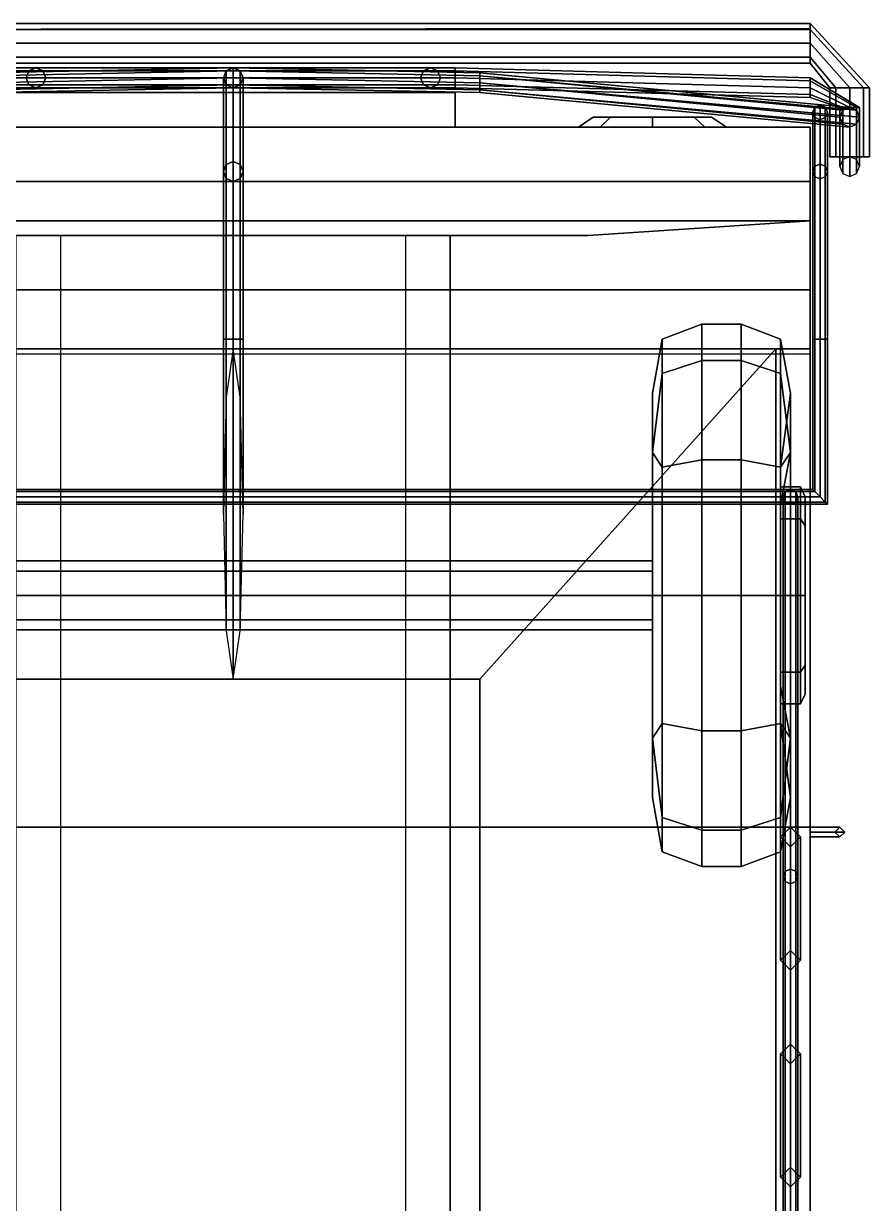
# Model space of a CAD drawing. Header units: millimetres. Extents: x -1.5 to 1.5, y -3.7 to 13.4.
# Drawn here: x -0.425 to 1.29, y 1.057 to 3.45 of the extents above; entities that cross this region are included whole.
import ezdxf

# ---------------------------------------------------------------- set-up
doc = ezdxf.new("R2010")
doc.units = ezdxf.units.MM
for name, color, linetype in [('cab', 4, 'Continuous'), ('drawing', 9, 'Continuous'), ('frame', 5, 'Continuous'), ('wheels', 2, 'Continuous')]:
    doc.layers.add(name, color=color, linetype=linetype)

msp = doc.modelspace()

# ---------------------------------------------------------------- linework, layer by layer
at = {"layer": 'cab'}
for points in [[(0.45, 3.31, 1.88), (0.45, 3.31, 0.98), (-0.45, 3.31, 0.98), (-0.45, 3.31, 1.88)], [(-0.45, 3.31, 1.88), (-0.45, 3.24, 1.88), (0.45, 3.24, 1.88), (0.45, 3.31, 1.88)], [(0.45, 3.24, 1.88), (0.45, 3.24, 0.98), (0.45, 3.31, 0.98), (0.45, 3.31, 1.88)], [(0.7439, 3.24, 1.0539), (0.7, 3.24, 1.16), (0.73, 3.26, 1.16), (0.7651, 3.26, 1.0751)], [(0.7, 3.24, 1.16), (0.7439, 3.24, 1.2661), (0.7651, 3.26, 1.2449), (0.73, 3.26, 1.16)], [(0.73, 3.26, 1.16), (0.9349, 3.26, 1.2449), (0.97, 3.26, 1.16), (0.7651, 3.26, 1.0751)], [(0.7651, 3.26, 1.2449), (0.85, 3.26, 1.28), (0.9349, 3.26, 1.2449), (0.73, 3.26, 1.16)], [(0.85, 3.24, 1.01), (0.7439, 3.24, 1.0539), (0.7651, 3.26, 1.0751), (0.85, 3.26, 1.04)], [(0.7439, 3.24, 1.2661), (0.85, 3.24, 1.31), (0.85, 3.26, 1.28), (0.7651, 3.26, 1.2449)], [(0.7651, 3.26, 1.0751), (0.97, 3.26, 1.16), (0.9349, 3.26, 1.0751), (0.85, 3.26, 1.04)], [(0.9561, 3.24, 1.0539), (0.85, 3.24, 1.01), (0.85, 3.26, 1.04), (0.9349, 3.26, 1.0751)], [(0.85, 3.24, 1.31), (0.9561, 3.24, 1.2661), (0.9349, 3.26, 1.2449), (0.85, 3.26, 1.28)], [(1, 3.24, 1.16), (0.9561, 3.24, 1.0539), (0.9349, 3.26, 1.0751), (0.97, 3.26, 1.16)], [(0.9561, 3.24, 1.2661), (1, 3.24, 1.16), (0.97, 3.26, 1.16), (0.9349, 3.26, 1.2449)], [(-1.17, 3.24, 1.88), (-1.17, 2.91, 2.05), (1.17, 2.91, 2.05), (1.17, 3.24, 1.88)], [(-1.17, 3.24, 1.88), (-1.17, 3.24, 1.88), (1.17, 3.24, 1.88)], [(1.17, 3.24, 1.88), (1.17, 3.24, 0.98), (0.45, 3.24, 0.98), (0.45, 3.24, 1.88)], [(1.17, 2.91, 2.05), (1.17, 2.91, 1.13), (1.17, 3.02, 0.98), (1.17, 3.24, 1.88)], [(1.17, 3.24, 1.88), (1.17, 3.02, 0.98), (1.17, 3.24, 0.98), (1.17, 3.24, 1.88)], [(-1.17, 2.91, 2.05), (-1.17, 2.78, 2.5), (1.17, 2.78, 2.5), (1.17, 2.91, 2.05)], [(1.17, 2.78, 2.5), (1.17, 2.78, 1.23), (1.17, 2.91, 1.13), (1.17, 2.91, 2.05)], [(1.1, 2.79, 2.55), (1.17, 2.79, 2.5), (-1.17, 2.79, 2.5), (-1.1, 2.79, 2.55)], [(-1.1, 2.79, 2.55), (-0.5, 2.12, 2.59), (0.5, 2.12, 2.59), (1.1, 2.79, 2.55)], [(0.5, 2.12, 2.59), (0.5, 0.93, 2.59), (1.1, 0.23, 2.55), (1.1, 2.79, 2.55)], [(1.1, 0.23, 2.55), (1.17, 0.23, 2.5), (1.17, 2.79, 2.5), (1.1, 2.79, 2.55)], [(1.17, 0.23, 2.5), (1.17, 1.82, 1.12), (1.17, 2.02, 1.26), (1.17, 2.78, 2.5)], [(1.17, 2.78, 2.5), (1.17, 2.02, 1.26), (1.17, 2.22, 1.33), (1.17, 2.78, 2.5)], [(1.17, 2.78, 2.5), (1.17, 2.22, 1.33), (1.17, 2.5, 1.33), (1.17, 2.78, 2.5)], [(1.17, 2.78, 2.5), (1.17, 2.5, 1.33), (1.17, 2.78, 1.23), (1.17, 2.78, 2.5)], [(-0.5, 2.12, 2.59), (-0.5, 0.93, 2.59), (0.5, 0.93, 2.59), (0.5, 2.12, 2.59)], [(1.17, 1.82, 0.92), (-1.17, 1.82, 0.92), (-1.17, 1.82, 1.12), (1.17, 1.82, 1.12)], [(1.13, 1.82, 0.76), (1.11, 1.8, 0.78), (1.11, 1.8, 0.92), (1.13, 1.82, 0.92)], [(1.13, 1.53, 0.76), (1.11, 1.55, 0.78), (1.11, 1.8, 0.78), (1.13, 1.82, 0.76)], [(1.15, 1.8, 0.78), (1.13, 1.82, 0.76), (1.13, 1.82, 0.92), (1.15, 1.8, 0.92)], [(1.15, 1.55, 0.78), (1.13, 1.53, 0.76), (1.13, 1.82, 0.76), (1.15, 1.8, 0.78)], [(1.17, 0.23, 2.5), (1.17, 0.23, 1.02), (1.17, 1.09, 1.02), (1.17, 1.82, 1.12)], [(1.17, 1.81, 2.15), (1.17, 1.82, 2.16), (1.23, 1.82, 2.16), (1.22, 1.81, 2.15)], [(1.17, 1.82, 2.16), (1.17, 1.81, 2.17), (1.24, 1.81, 2.17), (1.23, 1.82, 2.16)], [(1.17, 1.81, 1.84), (1.17, 1.82, 1.85), (1.23, 1.82, 1.85), (1.24, 1.81, 1.84)], [(1.17, 1.82, 1.85), (1.17, 1.81, 1.86), (1.22, 1.81, 1.86), (1.23, 1.82, 1.85)], [(1.17, 1.09, 1.02), (1.17, 1.09, 0.92), (1.17, 1.82, 0.92), (1.17, 1.82, 1.12)], [(1.23, 1.82, 1.85), (1.22, 1.81, 1.86), (1.22, 1.81, 2.15), (1.23, 1.82, 2.16)], [(1.24, 1.81, 1.84), (1.23, 1.82, 1.85), (1.23, 1.82, 2.16), (1.24, 1.81, 2.17)], [(1.11, 1.8, 0.78), (1.13, 1.78, 0.8), (1.13, 1.78, 0.92), (1.11, 1.8, 0.92)], [(1.11, 1.55, 0.78), (1.13, 1.57, 0.8), (1.13, 1.78, 0.8), (1.11, 1.8, 0.78)], [(1.13, 1.78, 0.8), (1.15, 1.8, 0.78), (1.15, 1.8, 0.92), (1.13, 1.78, 0.92)], [(1.13, 1.57, 0.8), (1.15, 1.55, 0.78), (1.15, 1.8, 0.78), (1.13, 1.78, 0.8)], [(1.17, 1.81, 2.17), (1.17, 1.8, 2.16), (1.23, 1.8, 2.16), (1.24, 1.81, 2.17)], [(1.17, 1.8, 2.16), (1.17, 1.81, 2.15), (1.22, 1.81, 2.15), (1.23, 1.8, 2.16)], [(1.17, 1.81, 1.86), (1.17, 1.8, 1.85), (1.23, 1.8, 1.85), (1.22, 1.81, 1.86)], [(1.17, 1.8, 1.85), (1.17, 1.81, 1.84), (1.24, 1.81, 1.84), (1.23, 1.8, 1.85)], [(1.22, 1.81, 1.86), (1.23, 1.8, 1.85), (1.23, 1.8, 2.16), (1.22, 1.81, 2.15)], [(1.23, 1.8, 1.85), (1.24, 1.81, 1.84), (1.24, 1.81, 2.17), (1.23, 1.8, 2.16)], [(1.13, 1.57, 0.8), (1.11, 1.55, 0.78), (1.11, 1.55, 0.92), (1.13, 1.57, 0.92)], [(1.15, 1.55, 0.78), (1.13, 1.57, 0.8), (1.13, 1.57, 0.92), (1.15, 1.55, 0.92)], [(1.11, 1.55, 0.78), (1.13, 1.53, 0.76), (1.13, 1.53, 0.92), (1.11, 1.55, 0.92)], [(1.13, 1.53, 0.76), (1.15, 1.55, 0.78), (1.15, 1.55, 0.92), (1.13, 1.53, 0.92)], [(1.13, 1.09, 0.76), (1.11, 1.11, 0.78), (1.11, 1.36, 0.78), (1.13, 1.38, 0.76)], [(1.13, 1.38, 0.76), (1.11, 1.36, 0.78), (1.11, 1.36, 0.92), (1.13, 1.38, 0.92)], [(1.15, 1.11, 0.78), (1.13, 1.09, 0.76), (1.13, 1.38, 0.76), (1.15, 1.36, 0.78)], [(1.15, 1.36, 0.78), (1.13, 1.38, 0.76), (1.13, 1.38, 0.92), (1.15, 1.36, 0.92)], [(1.11, 1.11, 0.78), (1.13, 1.13, 0.8), (1.13, 1.34, 0.8), (1.11, 1.36, 0.78)], [(1.11, 1.36, 0.78), (1.13, 1.34, 0.8), (1.13, 1.34, 0.92), (1.11, 1.36, 0.92)], [(1.13, 1.13, 0.8), (1.15, 1.11, 0.78), (1.15, 1.36, 0.78), (1.13, 1.34, 0.8)], [(1.13, 1.34, 0.8), (1.15, 1.36, 0.78), (1.15, 1.36, 0.92), (1.13, 1.34, 0.92)], [(1.13, 1.13, 0.8), (1.11, 1.11, 0.78), (1.11, 1.11, 0.92), (1.13, 1.13, 0.92)], [(1.15, 1.11, 0.78), (1.13, 1.13, 0.8), (1.13, 1.13, 0.92), (1.15, 1.11, 0.92)], [(1.11, 1.11, 0.78), (1.13, 1.09, 0.76), (1.13, 1.09, 0.92), (1.11, 1.11, 0.92)], [(1.13, 1.09, 0.76), (1.15, 1.11, 0.78), (1.15, 1.11, 0.92), (1.13, 1.09, 0.92)]]:
    msp.add_3dface(points, dxfattribs=at)
at = {"layer": 'drawing', "extrusion": (-1, 0, 0)}
for p, q in [((0, 3.22, 4.6), (0, 3.22, 5.77)), ((0, 3.22, 3.43), (0, 3.22, 4.6))]:
    msp.add_line(p, q, dxfattribs=at)
at = {"layer": 'frame'}
for points in [[(1.17, 3.4383, 0.9083), (1.17, 3.45, 0.88), (-1.17, 3.45, 0.88), (-1.17, 3.4383, 0.9083)], [(1.17, 3.45, 0.88), (1.17, 3.44, 0.8517), (-1.17, 3.4383, 0.8517), (-1.17, 3.45, 0.88)], [(1.17, 3.45, 0.88), (1.17, 3.4383, 0.9083), (1.2783, 3.32, 0.9083), (1.29, 3.32, 0.88)], [(1.17, 3.4383, 0.8517), (1.17, 3.45, 0.88), (1.29, 3.32, 0.88), (1.2783, 3.32, 0.8517)], [(1.17, 3.44, 0.8517), (1.17, 3.41, 0.84), (-1.17, 3.41, 0.84), (-1.17, 3.4383, 0.8517)], [(1.17, 3.41, 0.92), (1.17, 3.4383, 0.9083), (-1.17, 3.4383, 0.9083), (-1.17, 3.41, 0.92)], [(1.17, 3.4383, 0.9083), (1.17, 3.41, 0.92), (1.25, 3.32, 0.92), (1.2783, 3.32, 0.9083)], [(1.17, 3.41, 0.84), (1.17, 3.4383, 0.8517), (1.2783, 3.32, 0.8517), (1.25, 3.32, 0.84)], [(1.17, 3.3817, 0.9083), (1.17, 3.41, 0.92), (-1.17, 3.41, 0.92), (-1.17, 3.3817, 0.9083)], [(1.17, 3.41, 0.84), (1.17, 3.3817, 0.8517), (-1.17, 3.3817, 0.8517), (-1.17, 3.41, 0.84)], [(1.17, 3.41, 0.92), (1.17, 3.3817, 0.9083), (1.2217, 3.32, 0.9083), (1.25, 3.32, 0.92)], [(1.17, 3.3817, 0.8517), (1.17, 3.41, 0.84), (1.25, 3.32, 0.84), (1.2217, 3.32, 0.8517)], [(1.17, 3.37, 0.88), (1.17, 3.3817, 0.9083), (-1.17, 3.3817, 0.9083), (-1.17, 3.37, 0.88)], [(1.17, 3.3817, 0.8517), (1.17, 3.37, 0.88), (-1.17, 3.37, 0.88), (-1.17, 3.3817, 0.8517)], [(1.17, 3.3817, 0.9083), (1.17, 3.37, 0.88), (1.21, 3.32, 0.88), (1.2217, 3.32, 0.9083)], [(1.17, 3.37, 0.88), (1.17, 3.3817, 0.8517), (1.2217, 3.32, 0.8517), (1.21, 3.32, 0.88)], [(0, 3.3541, 1.7341), (0, 3.36, 1.72), (-0.5, 3.35, 1.72), (-0.5, 3.3441, 1.7341)], [(0, 3.36, 1.72), (0, 3.3541, 1.7059), (-0.5, 3.3441, 1.7059), (-0.5, 3.35, 1.72)], [(0, 3.34, 1.74), (0, 3.3541, 1.7341), (-0.5, 3.3441, 1.7341), (-0.5, 3.33, 1.74)], [(0, 3.3541, 1.7059), (0, 3.34, 1.7), (-0.5, 3.33, 1.7), (-0.5, 3.3441, 1.7059)], [(0.45, 3.3541, 1.3741), (0.45, 3.36, 1.36), (-0.45, 3.36, 1.36), (-0.45, 3.3541, 1.3741)], [(0.45, 3.36, 1.36), (0.45, 3.3541, 1.3459), (-0.45, 3.3541, 1.3459), (-0.45, 3.36, 1.36)], [(0.45, 3.34, 1.38), (0.45, 3.3541, 1.3741), (-0.45, 3.3541, 1.3741), (-0.45, 3.34, 1.38)], [(0.45, 3.3541, 1.3459), (0.45, 3.34, 1.34), (-0.45, 3.34, 1.34), (-0.45, 3.3541, 1.3459)], [(0.4141, 3.3541, 0.9859), (0.42, 3.34, 0.98), (-0.42, 3.34, 0.98), (-0.4141, 3.3541, 0.9859)], [(-0.4141, 3.3541, 0.9859), (-0.42, 3.34, 0.98), (-0.42, 3.34, 1.34), (-0.4141, 3.3541, 1.3459)], [(0.4, 3.36, 1), (0.4141, 3.3541, 0.9859), (-0.4141, 3.3541, 0.9859), (-0.4, 3.36, 1)], [(-0.4, 3.36, 1), (-0.4141, 3.3541, 0.9859), (-0.4141, 3.3541, 1.3459), (-0.4, 3.36, 1.36)], [(0.3859, 3.3541, 1.0141), (0.4, 3.36, 1), (-0.4, 3.36, 1), (-0.3859, 3.3541, 1.0141)], [(-0.3859, 3.3541, 1.0141), (-0.4, 3.36, 1), (-0.4, 3.36, 1.36), (-0.3859, 3.3541, 1.3459)], [(0.38, 3.34, 1.02), (0.3859, 3.3541, 1.0141), (-0.3859, 3.3541, 1.0141), (-0.38, 3.34, 1.02)], [(-0.38, 3.34, 1.02), (-0.3859, 3.3541, 1.0141), (-0.3859, 3.3541, 1.3459), (-0.38, 3.34, 1.34)], [(-0.02, 3.34, 1.89), (-0.0141, 3.3541, 1.89), (-0.0141, 3.3541, 1.3741), (-0.02, 3.34, 1.38)], [(-0.02, 3.15, 2.23), (-0.0141, 3.1641, 2.23), (-0.0141, 3.3541, 1.89), (-0.02, 3.34, 1.89)], [(-0.0141, 3.3541, 1.89), (0, 3.36, 1.89), (0, 3.36, 1.36), (-0.0141, 3.3541, 1.3741)], [(-0.0141, 3.1641, 2.23), (0, 3.17, 2.23), (0, 3.36, 1.89), (-0.0141, 3.3541, 1.89)], [(0, 3.36, 1.89), (0.0141, 3.3541, 1.89), (0.0141, 3.3541, 1.3741), (0, 3.36, 1.36)], [(0, 3.3541, 1.7059), (0, 3.36, 1.72), (0.5, 3.35, 1.72), (0.5, 3.3441, 1.7059)], [(0, 3.36, 1.72), (0, 3.3541, 1.7341), (0.5, 3.3441, 1.7341), (0.5, 3.35, 1.72)], [(0, 3.17, 2.23), (0.0141, 3.1641, 2.23), (0.0141, 3.3541, 1.89), (0, 3.36, 1.89)], [(0, 3.34, 1.7), (0, 3.3541, 1.7059), (0.5, 3.3441, 1.7059), (0.5, 3.33, 1.7)], [(0, 3.3541, 1.7341), (0, 3.34, 1.74), (0.5, 3.33, 1.74), (0.5, 3.3441, 1.7341)], [(0.0141, 3.3541, 1.89), (0.02, 3.34, 1.89), (0.02, 3.34, 1.38), (0.0141, 3.3541, 1.3741)], [(0.0141, 3.1641, 2.23), (0.02, 3.15, 2.23), (0.02, 3.34, 1.89), (0.0141, 3.3541, 1.89)], [(0.3859, 3.3541, 1.0141), (0.38, 3.34, 1.02), (0.38, 3.34, 1.34), (0.3859, 3.3541, 1.3459)], [(0.4, 3.36, 1), (0.3859, 3.3541, 1.0141), (0.3859, 3.3541, 1.3459), (0.4, 3.36, 1.36)], [(0.4141, 3.3541, 0.9859), (0.4, 3.36, 1), (0.4, 3.36, 1.36), (0.4141, 3.3541, 1.3459)], [(0.42, 3.34, 0.98), (0.4141, 3.3541, 0.9859), (0.4141, 3.3541, 1.3459), (0.42, 3.34, 1.34)], [(0.45, 3.3541, 1.3459), (0.45, 3.36, 1.36), (1.17, 3.34, 1.36), (1.17, 3.3341, 1.3459)], [(0.45, 3.36, 1.36), (0.45, 3.3541, 1.3741), (1.17, 3.3341, 1.3741), (1.17, 3.34, 1.36)], [(0.45, 3.34, 1.34), (0.45, 3.3541, 1.3459), (1.17, 3.3341, 1.3459), (1.17, 3.32, 1.34)], [(0.45, 3.3541, 1.3741), (0.45, 3.34, 1.38), (1.17, 3.32, 1.38), (1.17, 3.3341, 1.3741)], [(0, 3.3259, 1.7341), (0, 3.34, 1.74), (-0.5, 3.33, 1.74), (-0.5, 3.3159, 1.7341)], [(0, 3.34, 1.7), (0, 3.3259, 1.7059), (-0.5, 3.3159, 1.7059), (-0.5, 3.33, 1.7)], [(0.45, 3.3259, 1.3741), (0.45, 3.34, 1.38), (-0.45, 3.34, 1.38), (-0.45, 3.3259, 1.3741)], [(0.45, 3.34, 1.34), (0.45, 3.3259, 1.3459), (-0.45, 3.3259, 1.3459), (-0.45, 3.34, 1.34)], [(0.42, 3.34, 0.98), (0.4141, 3.3259, 0.9859), (-0.4141, 3.3259, 0.9859), (-0.42, 3.34, 0.98)], [(-0.42, 3.34, 0.98), (-0.4141, 3.3259, 0.9859), (-0.4141, 3.3259, 1.3459), (-0.42, 3.34, 1.34)], [(0.3859, 3.3259, 1.0141), (0.38, 3.34, 1.02), (-0.38, 3.34, 1.02), (-0.3859, 3.3259, 1.0141)], [(-0.3859, 3.3259, 1.0141), (-0.38, 3.34, 1.02), (-0.38, 3.34, 1.34), (-0.3859, 3.3259, 1.3459)], [(-0.0141, 3.3259, 1.89), (-0.02, 3.34, 1.89), (-0.02, 3.34, 1.38), (-0.0141, 3.3259, 1.3741)], [(-0.0141, 3.1359, 2.23), (-0.02, 3.15, 2.23), (-0.02, 3.34, 1.89), (-0.0141, 3.3259, 1.89)], [(0, 3.3259, 1.7059), (0, 3.34, 1.7), (0.5, 3.33, 1.7), (0.5, 3.3159, 1.7059)], [(0, 3.34, 1.74), (0, 3.3259, 1.7341), (0.5, 3.3159, 1.7341), (0.5, 3.33, 1.74)], [(0.02, 3.34, 1.89), (0.0141, 3.3259, 1.89), (0.0141, 3.3259, 1.3741), (0.02, 3.34, 1.38)], [(0.02, 3.15, 2.23), (0.0141, 3.1359, 2.23), (0.0141, 3.3259, 1.89), (0.02, 3.34, 1.89)], [(0.38, 3.34, 1.02), (0.3859, 3.3259, 1.0141), (0.3859, 3.3259, 1.3459), (0.38, 3.34, 1.34)], [(0.4141, 3.3259, 0.9859), (0.42, 3.34, 0.98), (0.42, 3.34, 1.34), (0.4141, 3.3259, 1.3459)], [(0.45, 3.3259, 1.3459), (0.45, 3.34, 1.34), (1.17, 3.32, 1.34), (1.17, 3.3059, 1.3459)], [(0.45, 3.34, 1.38), (0.45, 3.3259, 1.3741), (1.17, 3.3059, 1.3741), (1.17, 3.32, 1.38)], [(0.5, 3.3441, 1.7059), (0.5, 3.35, 1.72), (1.25, 3.28, 1.38), (1.2359, 3.2741, 1.38)], [(0.5, 3.35, 1.72), (0.5, 3.3441, 1.7341), (1.2641, 3.2741, 1.38), (1.25, 3.28, 1.38)], [(0.5, 3.33, 1.7), (0.5, 3.3441, 1.7059), (1.2359, 3.2741, 1.38), (1.23, 3.26, 1.38)], [(0.5, 3.3441, 1.7341), (0.5, 3.33, 1.74), (1.27, 3.26, 1.38), (1.2641, 3.2741, 1.38)], [(0.5, 3.3159, 1.7059), (0.5, 3.33, 1.7), (1.23, 3.26, 1.38), (1.2359, 3.2459, 1.38)], [(0.5, 3.33, 1.74), (0.5, 3.3159, 1.7341), (1.2641, 3.2459, 1.38), (1.27, 3.26, 1.38)], [(1.2641, 3.28, 1.3741), (1.27, 3.28, 1.36), (1.17, 3.34, 1.36), (1.17, 3.3341, 1.3741)], [(1.27, 3.28, 1.36), (1.2641, 3.28, 1.3459), (1.17, 3.3341, 1.3459), (1.17, 3.34, 1.36)], [(1.25, 3.28, 1.38), (1.2641, 3.28, 1.3741), (1.17, 3.3341, 1.3741), (1.17, 3.32, 1.38)], [(1.2641, 3.28, 1.3459), (1.25, 3.28, 1.34), (1.17, 3.32, 1.34), (1.17, 3.3341, 1.3459)], [(0, 3.32, 1.72), (0, 3.3259, 1.7341), (-0.5, 3.3159, 1.7341), (-0.5, 3.31, 1.72)], [(0, 3.3259, 1.7059), (0, 3.32, 1.72), (-0.5, 3.31, 1.72), (-0.5, 3.3159, 1.7059)], [(0.45, 3.32, 1.36), (0.45, 3.3259, 1.3741), (-0.45, 3.3259, 1.3741), (-0.45, 3.32, 1.36)], [(0.45, 3.3259, 1.3459), (0.45, 3.32, 1.36), (-0.45, 3.32, 1.36), (-0.45, 3.3259, 1.3459)], [(0.4141, 3.3259, 0.9859), (0.4, 3.32, 1), (-0.4, 3.32, 1), (-0.4141, 3.3259, 0.9859)], [(-0.4141, 3.3259, 0.9859), (-0.4, 3.32, 1), (-0.4, 3.32, 1.36), (-0.4141, 3.3259, 1.3459)], [(0.4, 3.32, 1), (0.3859, 3.3259, 1.0141), (-0.3859, 3.3259, 1.0141), (-0.4, 3.32, 1)], [(-0.4, 3.32, 1), (-0.3859, 3.3259, 1.0141), (-0.3859, 3.3259, 1.3459), (-0.4, 3.32, 1.36)], [(0, 3.32, 1.89), (-0.0141, 3.3259, 1.89), (-0.0141, 3.3259, 1.3741), (0, 3.32, 1.36)], [(0, 3.13, 2.23), (-0.0141, 3.1359, 2.23), (-0.0141, 3.3259, 1.89), (0, 3.32, 1.89)], [(0.0141, 3.3259, 1.89), (0, 3.32, 1.89), (0, 3.32, 1.36), (0.0141, 3.3259, 1.3741)], [(0, 3.32, 1.72), (0, 3.3259, 1.7059), (0.5, 3.3159, 1.7059), (0.5, 3.31, 1.72)], [(0, 3.3259, 1.7341), (0, 3.32, 1.72), (0.5, 3.31, 1.72), (0.5, 3.3159, 1.7341)], [(0.0141, 3.1359, 2.23), (0, 3.13, 2.23), (0, 3.32, 1.89), (0.0141, 3.3259, 1.89)], [(0.3859, 3.3259, 1.0141), (0.4, 3.32, 1), (0.4, 3.32, 1.36), (0.3859, 3.3259, 1.3459)], [(0.4, 3.32, 1), (0.4141, 3.3259, 0.9859), (0.4141, 3.3259, 1.3459), (0.4, 3.32, 1.36)], [(0.45, 3.32, 1.36), (0.45, 3.3259, 1.3459), (1.17, 3.3059, 1.3459), (1.17, 3.3, 1.36)], [(0.45, 3.3259, 1.3741), (0.45, 3.32, 1.36), (1.17, 3.3, 1.36), (1.17, 3.3059, 1.3741)], [(0.5, 3.31, 1.72), (0.5, 3.3159, 1.7059), (1.2359, 3.2459, 1.38), (1.25, 3.24, 1.38)], [(0.5, 3.3159, 1.7341), (0.5, 3.31, 1.72), (1.25, 3.24, 1.38), (1.2641, 3.2459, 1.38)], [(1.2359, 3.28, 1.3741), (1.25, 3.28, 1.38), (1.17, 3.32, 1.38), (1.17, 3.3059, 1.3741)], [(1.25, 3.28, 1.34), (1.2359, 3.28, 1.3459), (1.17, 3.3059, 1.3459), (1.17, 3.32, 1.34)], [(1.23, 3.28, 1.36), (1.2359, 3.28, 1.3741), (1.17, 3.3059, 1.3741), (1.17, 3.3, 1.36)], [(1.2359, 3.28, 1.3459), (1.23, 3.28, 1.36), (1.17, 3.3, 1.36), (1.17, 3.3059, 1.3459)], [(1.2217, 3.32, 0.9083), (1.21, 3.32, 0.88), (1.21, 3.18, 0.88), (1.2217, 3.18, 0.9083)], [(1.21, 3.32, 0.88), (1.2217, 3.32, 0.8517), (1.2217, 3.18, 0.8517), (1.21, 3.18, 0.88)], [(1.25, 3.32, 0.92), (1.2217, 3.32, 0.9083), (1.2217, 3.18, 0.9083), (1.25, 3.18, 0.92)], [(1.2217, 3.32, 0.8517), (1.25, 3.32, 0.84), (1.25, 3.18, 0.84), (1.2217, 3.18, 0.8517)], [(1.2783, 3.32, 0.9083), (1.25, 3.32, 0.92), (1.25, 3.18, 0.92), (1.2783, 3.18, 0.9083)], [(1.25, 3.32, 0.84), (1.2783, 3.32, 0.8517), (1.2783, 3.18, 0.8517), (1.25, 3.18, 0.84)], [(1.29, 3.32, 0.88), (1.2783, 3.32, 0.9083), (1.2783, 3.18, 0.9083), (1.29, 3.18, 0.88)], [(1.2783, 3.32, 0.8517), (1.29, 3.32, 0.88), (1.29, 3.18, 0.88), (1.2783, 3.18, 0.8517)], [(1.1794, 3.2806, 1.41), (1.175, 3.27, 1.41), (1.175, 3.27, 1.89), (1.1794, 3.2806, 1.89)], [(1.1794, 3.2806, 1.89), (1.175, 3.27, 1.89), (1.175, 3.15, 2.23), (1.1794, 3.1606, 2.23)], [(1.19, 3.285, 1.41), (1.1794, 3.2806, 1.41), (1.1794, 3.2806, 1.89), (1.19, 3.285, 1.89)], [(1.19, 3.285, 1.89), (1.1794, 3.2806, 1.89), (1.1794, 3.1606, 2.23), (1.19, 3.165, 2.23)], [(1.2006, 3.2806, 1.41), (1.19, 3.285, 1.41), (1.19, 3.285, 1.89), (1.2006, 3.2806, 1.89)], [(1.2006, 3.2806, 1.89), (1.19, 3.285, 1.89), (1.19, 3.165, 2.23), (1.2006, 3.1606, 2.23)], [(1.205, 3.27, 1.41), (1.2006, 3.2806, 1.41), (1.2006, 3.2806, 1.89), (1.205, 3.27, 1.89)], [(1.205, 3.27, 1.89), (1.2006, 3.2806, 1.89), (1.2006, 3.1606, 2.23), (1.205, 3.15, 2.23)], [(1.2359, 3.2741, 1.3459), (1.23, 3.26, 1.36), (1.23, 3.28, 1.36), (1.2359, 3.28, 1.3459)], [(1.23, 3.26, 1.36), (1.2359, 3.2741, 1.3741), (1.2359, 3.28, 1.3741), (1.23, 3.28, 1.36)], [(1.25, 3.18, 0.96), (1.2359, 3.1741, 0.96), (1.2359, 3.2741, 1.34), (1.25, 3.28, 1.34)], [(1.25, 3.28, 1.34), (1.2359, 3.2741, 1.34), (1.2359, 3.2741, 1.38), (1.25, 3.28, 1.38)], [(1.25, 3.28, 1.34), (1.2359, 3.2741, 1.3459), (1.2359, 3.28, 1.3459), (1.25, 3.28, 1.34)], [(1.2359, 3.2741, 1.3741), (1.25, 3.28, 1.38), (1.25, 3.28, 1.38), (1.2359, 3.28, 1.3741)], [(1.2641, 3.1741, 0.96), (1.25, 3.18, 0.96), (1.25, 3.28, 1.34), (1.2641, 3.2741, 1.34)], [(1.2641, 3.2741, 1.34), (1.25, 3.28, 1.34), (1.25, 3.28, 1.38), (1.2641, 3.2741, 1.38)], [(1.2641, 3.2741, 1.3459), (1.25, 3.28, 1.34), (1.25, 3.28, 1.34), (1.2641, 3.28, 1.3459)], [(1.25, 3.28, 1.38), (1.2641, 3.2741, 1.3741), (1.2641, 3.28, 1.3741), (1.25, 3.28, 1.38)], [(1.27, 3.26, 1.36), (1.2641, 3.2741, 1.3459), (1.2641, 3.28, 1.3459), (1.27, 3.28, 1.36)], [(1.2641, 3.2741, 1.3741), (1.27, 3.26, 1.36), (1.27, 3.28, 1.36), (1.2641, 3.28, 1.3741)], [(1.175, 3.27, 1.41), (1.1794, 3.2594, 1.41), (1.1794, 3.2594, 1.89), (1.175, 3.27, 1.89)], [(1.175, 3.27, 1.89), (1.1794, 3.2594, 1.89), (1.1794, 3.1394, 2.23), (1.175, 3.15, 2.23)], [(1.1794, 3.2594, 1.41), (1.19, 3.255, 1.41), (1.19, 3.255, 1.89), (1.1794, 3.2594, 1.89)], [(1.1794, 3.2594, 1.89), (1.19, 3.255, 1.89), (1.19, 3.135, 2.23), (1.1794, 3.1394, 2.23)], [(1.19, 3.255, 1.41), (1.2006, 3.2594, 1.41), (1.2006, 3.2594, 1.89), (1.19, 3.255, 1.89)], [(1.19, 3.255, 1.89), (1.2006, 3.2594, 1.89), (1.2006, 3.1394, 2.23), (1.19, 3.135, 2.23)], [(1.2006, 3.2594, 1.41), (1.205, 3.27, 1.41), (1.205, 3.27, 1.89), (1.2006, 3.2594, 1.89)], [(1.2006, 3.2594, 1.89), (1.205, 3.27, 1.89), (1.205, 3.15, 2.23), (1.2006, 3.1394, 2.23)], [(1.2359, 3.1741, 0.96), (1.23, 3.16, 0.96), (1.23, 3.26, 1.34), (1.2359, 3.2741, 1.34)], [(1.2359, 3.2741, 1.34), (1.23, 3.26, 1.34), (1.23, 3.26, 1.38), (1.2359, 3.2741, 1.38)], [(1.23, 3.16, 0.96), (1.2359, 3.1459, 0.96), (1.2359, 3.2459, 1.34), (1.23, 3.26, 1.34)], [(1.23, 3.26, 1.34), (1.2359, 3.2459, 1.34), (1.2359, 3.2459, 1.38), (1.23, 3.26, 1.38)], [(1.27, 3.16, 0.96), (1.2641, 3.1741, 0.96), (1.2641, 3.2741, 1.34), (1.27, 3.26, 1.34)], [(1.27, 3.26, 1.34), (1.2641, 3.2741, 1.34), (1.2641, 3.2741, 1.38), (1.27, 3.26, 1.38)], [(1.2641, 3.1459, 0.96), (1.27, 3.16, 0.96), (1.27, 3.26, 1.34), (1.2641, 3.2459, 1.34)], [(1.2641, 3.2459, 1.34), (1.27, 3.26, 1.34), (1.27, 3.26, 1.38), (1.2641, 3.2459, 1.38)], [(1.2359, 3.1459, 0.96), (1.25, 3.14, 0.96), (1.25, 3.24, 1.34), (1.2359, 3.2459, 1.34)], [(1.2359, 3.2459, 1.34), (1.25, 3.24, 1.34), (1.25, 3.24, 1.38), (1.2359, 3.2459, 1.38)], [(1.25, 3.14, 0.96), (1.2641, 3.1459, 0.96), (1.2641, 3.2459, 1.34), (1.25, 3.24, 1.34)], [(1.25, 3.24, 1.34), (1.2641, 3.2459, 1.34), (1.2641, 3.2459, 1.38), (1.25, 3.24, 1.38)], [(-0.0141, 3.1641, 2.23), (-0.02, 3.15, 2.23), (-0.02, 2.81, 2.57), (-0.0141, 2.81, 2.5841)], [(0, 3.17, 2.23), (-0.0141, 3.1641, 2.23), (-0.0141, 2.81, 2.5841), (0, 2.81, 2.59)], [(0.0141, 3.1641, 2.23), (0, 3.17, 2.23), (0, 2.81, 2.59), (0.0141, 2.81, 2.5841)], [(0.02, 3.15, 2.23), (0.0141, 3.1641, 2.23), (0.0141, 2.81, 2.5841), (0.02, 2.81, 2.57)], [(1.1794, 3.1606, 2.23), (1.175, 3.15, 2.23), (1.175, 2.81, 2.565), (1.1794, 2.81, 2.5756)], [(1.19, 3.165, 2.23), (1.1794, 3.1606, 2.23), (1.1794, 2.81, 2.5756), (1.19, 2.81, 2.58)], [(1.2006, 3.1606, 2.23), (1.19, 3.165, 2.23), (1.19, 2.81, 2.58), (1.2006, 2.81, 2.5756)], [(1.205, 3.15, 2.23), (1.2006, 3.1606, 2.23), (1.2006, 2.81, 2.5756), (1.205, 2.81, 2.565)], [(1.21, 3.18, 0.88), (1.2783, 3.18, 0.9083), (1.25, 3.18, 0.92), (1.2217, 3.18, 0.9083)], [(1.2217, 3.18, 0.8517), (1.29, 3.18, 0.88), (1.2783, 3.18, 0.9083), (1.21, 3.18, 0.88)], [(1.25, 3.18, 0.84), (1.2783, 3.18, 0.8517), (1.29, 3.18, 0.88), (1.2217, 3.18, 0.8517)], [(-0.02, 3.15, 2.23), (-0.0141, 3.1359, 2.23), (-0.0141, 2.81, 2.5559), (-0.02, 2.81, 2.57)], [(-0.0141, 3.1359, 2.23), (0, 3.13, 2.23), (0, 2.81, 2.55), (-0.0141, 2.81, 2.5559)], [(0, 3.13, 2.23), (0.0141, 3.1359, 2.23), (0.0141, 2.81, 2.5559), (0, 2.81, 2.55)], [(0.0141, 3.1359, 2.23), (0.02, 3.15, 2.23), (0.02, 2.81, 2.57), (0.0141, 2.81, 2.5559)], [(1.175, 3.15, 2.23), (1.1794, 3.1394, 2.23), (1.1794, 2.81, 2.5544), (1.175, 2.81, 2.565)], [(1.1794, 3.1394, 2.23), (1.19, 3.135, 2.23), (1.19, 2.81, 2.55), (1.1794, 2.81, 2.5544)], [(1.19, 3.135, 2.23), (1.2006, 3.1394, 2.23), (1.2006, 2.81, 2.5544), (1.19, 2.81, 2.55)], [(1.2006, 3.1394, 2.23), (1.205, 3.15, 2.23), (1.205, 2.81, 2.565), (1.2006, 2.81, 2.5544)], [(1.17, 3.05, 0.77), (-1.17, 3.05, 0.77), (-1.17, 3.13, 0.77), (1.17, 3.13, 0.77)], [(-1.17, 3.13, 1), (-1.17, 3.05, 1), (1.17, 3.05, 1), (1.17, 3.13, 1)], [(1.17, 3.13, 0.77), (-1.17, 3.13, 0.77), (-1.17, 3.13, 1), (1.17, 3.13, 1)], [(1.17, 3.13, 1), (1.17, 3.05, 1), (1.17, 3.05, 0.77), (1.17, 3.13, 0.77)], [(-1.17, 3.05, 1), (-0.72, 3.02, 1), (0.72, 3.02, 1), (1.17, 3.05, 1)], [(0.72, 3.02, 0.77), (-0.72, 3.02, 0.77), (-1.17, 3.05, 0.77), (1.17, 3.05, 0.77)], [(1.17, 3.05, 1), (0.72, 3.02, 1), (0.72, 3.02, 0.77), (1.17, 3.05, 0.77)], [(-0.35, -3.01, 0.77), (-0.44, -3.18, 0.77), (-0.44, 3.02, 0.77), (-0.35, 3.02, 0.77)], [(0.35, 3.02, 1), (-0.35, 3.02, 1), (-0.35, 3.02, 0.77), (0.35, 3.02, 0.77)], [(0.44, 3.02, 0.77), (0.44, -3.18, 0.77), (0.35, -3.01, 0.77), (0.35, 3.02, 0.77)], [(0.44, 3.02, 1), (0.44, -3.18, 1), (0.44, -3.18, 0.77), (0.44, 3.02, 0.77)], [(0.72, 3.02, 1), (0.44, 3.02, 1), (0.44, 3.02, 0.77), (0.72, 3.02, 0.77)], [(-0.0141, 2.81, 2.5841), (-0.02, 2.81, 2.57), (-0.02, 2.455, 2.57), (-0.0141, 2.2181, 2.5841)], [(-0.02, 2.81, 2.57), (-0.0141, 2.81, 2.5559), (-0.0141, 2.6919, 2.5559), (-0.02, 2.455, 2.57)], [(0, 2.81, 2.59), (-0.0141, 2.81, 2.5841), (-0.0141, 2.2181, 2.5841), (0, 2.12, 2.59)], [(-0.0141, 2.81, 2.5559), (0, 2.81, 2.55), (0, 2.79, 2.55), (-0.0141, 2.6919, 2.5559)], [(0, 2.81, 2.55), (0.0141, 2.81, 2.5559), (0.0141, 2.6919, 2.5559), (0, 2.79, 2.55)], [(0.0141, 2.81, 2.5841), (0, 2.81, 2.59), (0, 2.12, 2.59), (0.0141, 2.2181, 2.5841)], [(0.0141, 2.81, 2.5559), (0.02, 2.81, 2.57), (0.02, 2.455, 2.57), (0.0141, 2.6919, 2.5559)], [(0.02, 2.81, 2.57), (0.0141, 2.81, 2.5841), (0.0141, 2.2181, 2.5841), (0.02, 2.455, 2.57)], [(1.175, 2.505, 2.565), (1.1794, 2.5006, 2.5756), (1.1794, 2.81, 2.5756), (1.175, 2.81, 2.565)], [(1.1794, 2.5006, 2.5544), (1.175, 2.505, 2.565), (1.175, 2.81, 2.565), (1.1794, 2.81, 2.5544)], [(1.1794, 2.5006, 2.5756), (1.19, 2.49, 2.58), (1.19, 2.81, 2.58), (1.1794, 2.81, 2.5756)], [(1.19, 2.49, 2.55), (1.1794, 2.5006, 2.5544), (1.1794, 2.81, 2.5544), (1.19, 2.81, 2.55)], [(1.19, 2.49, 2.58), (1.2006, 2.4794, 2.5756), (1.2006, 2.81, 2.5756), (1.19, 2.81, 2.58)], [(1.2006, 2.4794, 2.5544), (1.19, 2.49, 2.55), (1.19, 2.81, 2.55), (1.2006, 2.81, 2.5544)], [(1.2006, 2.4794, 2.5756), (1.205, 2.475, 2.565), (1.205, 2.81, 2.565), (1.2006, 2.81, 2.5756)], [(1.205, 2.475, 2.565), (1.2006, 2.4794, 2.5544), (1.2006, 2.81, 2.5544), (1.205, 2.81, 2.565)], [(1.19, 2.49, 2.55), (1.2006, 2.4794, 2.5544), (-1.2006, 2.4794, 2.5544), (-1.19, 2.49, 2.55)], [(1.2006, 2.4794, 2.5756), (1.19, 2.49, 2.58), (-1.19, 2.49, 2.58), (-1.2006, 2.4794, 2.5756)], [(1.1794, 2.5006, 2.5544), (1.19, 2.49, 2.55), (-1.19, 2.49, 2.55), (-1.1794, 2.5006, 2.5544)], [(1.19, 2.49, 2.58), (1.1794, 2.5006, 2.5756), (-1.1794, 2.5006, 2.5756), (-1.19, 2.49, 2.58)], [(1.175, 2.505, 2.565), (1.1794, 2.5006, 2.5544), (-1.1794, 2.5006, 2.5544), (-1.175, 2.505, 2.565)], [(1.1794, 2.5006, 2.5756), (1.175, 2.505, 2.565), (-1.175, 2.505, 2.565), (-1.1794, 2.5006, 2.5756)], [(1.115, 0.425, 2.69), (1.1194, 0.425, 2.7006), (1.1194, 2.5006, 2.7006), (1.115, 2.49, 2.69)], [(1.1194, 2.5006, 2.5756), (1.115, 2.49, 2.58), (1.115, 2.49, 2.69), (1.1194, 2.5006, 2.7006)], [(1.1194, 0.425, 2.6794), (1.115, 0.425, 2.69), (1.115, 2.49, 2.69), (1.1194, 2.4794, 2.6794)], [(1.115, 2.49, 2.58), (1.1194, 2.4794, 2.5756), (1.1194, 2.4794, 2.6794), (1.115, 2.49, 2.69)], [(1.1194, 0.425, 2.7006), (1.13, 0.425, 2.705), (1.13, 2.505, 2.705), (1.1194, 2.5006, 2.7006)], [(1.13, 2.505, 2.565), (1.1194, 2.5006, 2.5756), (1.1194, 2.5006, 2.7006), (1.13, 2.505, 2.705)], [(1.13, 0.425, 2.705), (1.1406, 0.425, 2.7006), (1.1406, 2.5006, 2.7006), (1.13, 2.505, 2.705)], [(1.1406, 2.5006, 2.5756), (1.13, 2.505, 2.565), (1.13, 2.505, 2.705), (1.1406, 2.5006, 2.7006)], [(1.1406, 0.425, 2.7006), (1.145, 0.425, 2.69), (1.145, 2.49, 2.69), (1.1406, 2.5006, 2.7006)], [(1.145, 2.49, 2.58), (1.1406, 2.5006, 2.5756), (1.1406, 2.5006, 2.7006), (1.145, 2.49, 2.69)], [(1.145, 0.425, 2.69), (1.1406, 0.425, 2.6794), (1.1406, 2.4794, 2.6794), (1.145, 2.49, 2.69)], [(1.1406, 2.4794, 2.5756), (1.145, 2.49, 2.58), (1.145, 2.49, 2.69), (1.1406, 2.4794, 2.6794)], [(1.2006, 2.4794, 2.5544), (1.205, 2.475, 2.565), (-1.205, 2.475, 2.565), (-1.2006, 2.4794, 2.5544)], [(1.205, 2.475, 2.565), (1.2006, 2.4794, 2.5756), (-1.2006, 2.4794, 2.5756), (-1.205, 2.475, 2.565)], [(1.13, 0.425, 2.675), (1.1194, 0.425, 2.6794), (1.1194, 2.4794, 2.6794), (1.13, 2.475, 2.675)], [(1.1194, 2.4794, 2.5756), (1.13, 2.475, 2.565), (1.13, 2.475, 2.675), (1.1194, 2.4794, 2.6794)], [(1.1406, 0.425, 2.6794), (1.13, 0.425, 2.675), (1.13, 2.475, 2.675), (1.1406, 2.4794, 2.6794)], [(1.13, 2.475, 2.565), (1.1406, 2.4794, 2.5756), (1.1406, 2.4794, 2.6794), (1.13, 2.475, 2.675)], [(1.1194, 1.7306, 2.535), (1.115, 1.72, 2.535), (1.115, 1.72, 2.69), (1.1194, 1.7306, 2.6794)], [(1.13, 1.735, 2.525), (1.1194, 1.7306, 2.535), (1.1194, 1.7306, 2.6794), (1.13, 1.735, 2.675)], [(1.1406, 1.7306, 2.52), (1.13, 1.735, 2.525), (1.13, 1.735, 2.675), (1.1406, 1.7306, 2.6794)], [(1.145, 1.72, 2.515), (1.1406, 1.7306, 2.52), (1.1406, 1.7306, 2.6794), (1.145, 1.72, 2.69)], [(1.115, 1.72, 2.535), (1.1194, 1.7094, 2.535), (1.1194, 1.7094, 2.6794), (1.115, 1.72, 2.69)], [(1.1194, 1.7094, 2.535), (1.13, 1.705, 2.525), (1.13, 1.705, 2.675), (1.1194, 1.7094, 2.6794)], [(1.13, 1.705, 2.525), (1.1406, 1.7094, 2.52), (1.1406, 1.7094, 2.6794), (1.13, 1.705, 2.675)], [(1.1406, 1.7094, 2.52), (1.145, 1.72, 2.515), (1.145, 1.72, 2.69), (1.1406, 1.7094, 2.6794)]]:
    msp.add_3dface(points, dxfattribs=at)
at = {"layer": 'wheels'}
for points in [[(0.95, 2.84, 0.51), (0.95, 2.7663, 0.235), (0.87, 2.7403, 0.25), (0.87, 2.81, 0.51)], [(0.95, 2.7663, 0.785), (0.95, 2.84, 0.51), (0.87, 2.81, 0.51), (0.87, 2.7403, 0.77)], [(0.95, 2.7663, 0.235), (0.95, 2.84, 0.51), (1.03, 2.84, 0.51), (1.03, 2.7663, 0.235)], [(0.95, 2.84, 0.51), (0.95, 2.7663, 0.785), (1.03, 2.7663, 0.785), (1.03, 2.84, 0.51)], [(1.03, 2.7663, 0.235), (1.03, 2.84, 0.51), (1.11, 2.81, 0.51), (1.11, 2.7403, 0.25)], [(1.03, 2.84, 0.51), (1.03, 2.7663, 0.785), (1.11, 2.7403, 0.77), (1.11, 2.81, 0.51)], [(0.87, 2.81, 0.51), (0.87, 2.7403, 0.25), (0.85, 2.5799, 0.2201), (0.85, 2.7, 0.51)], [(0.87, 2.7403, 0.77), (0.87, 2.81, 0.51), (0.85, 2.7, 0.51), (0.85, 2.5799, 0.7999)], [(1.11, 2.7403, 0.25), (1.11, 2.81, 0.51), (1.13, 2.7, 0.51), (1.13, 2.5799, 0.2201)], [(1.11, 2.81, 0.51), (1.11, 2.7403, 0.77), (1.13, 2.5799, 0.7999), (1.13, 2.7, 0.51)], [(0.95, 2.565, 0.9863), (0.95, 2.7663, 0.785), (0.87, 2.7403, 0.77), (0.87, 2.55, 0.9603)], [(0.95, 2.7663, 0.235), (0.95, 2.565, 0.0337), (0.87, 2.55, 0.0597), (0.87, 2.7403, 0.25)], [(0.95, 2.7663, 0.785), (0.95, 2.565, 0.9863), (1.03, 2.565, 0.9863), (1.03, 2.7663, 0.785)], [(0.95, 2.565, 0.0337), (0.95, 2.7663, 0.235), (1.03, 2.7663, 0.235), (1.03, 2.565, 0.0337)], [(1.03, 2.7663, 0.785), (1.03, 2.565, 0.9863), (1.11, 2.55, 0.9603), (1.11, 2.7403, 0.77)], [(1.03, 2.565, 0.0337), (1.03, 2.7663, 0.235), (1.11, 2.7403, 0.25), (1.11, 2.55, 0.0597)], [(0.87, 2.55, 0.9603), (0.87, 2.7403, 0.77), (0.85, 2.5799, 0.7999)], [(0.87, 2.7403, 0.25), (0.87, 2.55, 0.0597), (0.85, 2.5799, 0.2201)], [(1.11, 2.7403, 0.77), (1.11, 2.55, 0.9603), (1.13, 2.5799, 0.7999)], [(1.11, 2.55, 0.0597), (1.11, 2.7403, 0.25), (1.13, 2.5799, 0.2201)], [(0.85, 2.29, 0.92), (0.85, 2.5799, 0.7999), (0.85, 2.7, 0.51), (0.85, 2.0001, 0.7999)], [(0.85, 2.0001, 0.7999), (0.85, 2.7, 0.51), (0.85, 2.5799, 0.2201), (0.85, 1.88, 0.51)], [(1.13, 2.5799, 0.2201), (1.13, 2.7, 0.51), (1.11, 2.55, 0.51), (1.11, 2.4738, 0.3262)], [(1.13, 2.7, 0.51), (1.13, 2.5799, 0.7999), (1.11, 2.4738, 0.6938), (1.11, 2.55, 0.51)], [(0.87, 2.29, 1.03), (0.87, 2.55, 0.9603), (0.85, 2.5799, 0.7999), (0.85, 2.29, 0.92)], [(0.87, 2.55, 0.0597), (0.87, 2.29, -0.01), (0.85, 2.29, 0.1), (0.85, 2.5799, 0.2201)], [(0.85, 1.88, 0.51), (0.85, 2.5799, 0.2201), (0.85, 2.29, 0.1), (0.85, 2.0001, 0.2201)], [(0.95, 2.565, 0.0337), (0.95, 2.29, -0.04), (0.87, 2.29, -0.01), (0.87, 2.55, 0.0597)], [(0.95, 2.29, 1.06), (0.95, 2.565, 0.9863), (0.87, 2.55, 0.9603), (0.87, 2.29, 1.03)], [(0.95, 2.29, -0.04), (0.95, 2.565, 0.0337), (1.03, 2.565, 0.0337), (1.03, 2.29, -0.04)], [(0.95, 2.565, 0.9863), (0.95, 2.29, 1.06), (1.03, 2.29, 1.06), (1.03, 2.565, 0.9863)], [(1.03, 2.29, -0.04), (1.03, 2.565, 0.0337), (1.11, 2.55, 0.0597), (1.11, 2.29, -0.01)], [(1.03, 2.565, 0.9863), (1.03, 2.29, 1.06), (1.11, 2.29, 1.03), (1.11, 2.55, 0.9603)], [(1.13, 2.5799, 0.7999), (1.13, 2.29, 0.92), (1.11, 2.29, 0.77), (1.11, 2.4738, 0.6938)], [(1.11, 2.55, 0.9603), (1.11, 2.29, 1.03), (1.13, 2.29, 0.92), (1.13, 2.5799, 0.7999)], [(1.13, 2.29, 0.1), (1.13, 2.5799, 0.2201), (1.11, 2.4738, 0.3262), (1.11, 2.29, 0.25)], [(1.11, 2.29, -0.01), (1.11, 2.55, 0.0597), (1.13, 2.5799, 0.2201), (1.13, 2.29, 0.1)], [(1.11, 2.4738, 0.3262), (1.11, 2.55, 0.51), (1.11, 2.51, 0.51), (1.11, 2.4456, 0.3544)], [(1.11, 2.55, 0.51), (1.11, 2.4738, 0.6938), (1.11, 2.4456, 0.6656), (1.11, 2.51, 0.51)], [(1.11, 2.4456, 0.3544), (1.11, 2.51, 0.51), (1.15, 2.51, 0.51), (1.15, 2.4456, 0.3544)], [(1.11, 2.51, 0.51), (1.11, 2.4456, 0.6656), (1.15, 2.4456, 0.6656), (1.15, 2.51, 0.51)], [(1.15, 2.4456, 0.3544), (1.15, 2.51, 0.51), (1.16, 2.49, 0.51), (1.16, 2.4314, 0.3686)], [(1.15, 2.51, 0.51), (1.15, 2.4456, 0.6656), (1.16, 2.4314, 0.6514), (1.16, 2.49, 0.51)], [(1.16, 2.4314, 0.6514), (1.16, 2.09, 0.51), (1.16, 2.1486, 0.3686), (1.16, 2.49, 0.51)], [(1.16, 2.49, 0.51), (1.16, 2.1486, 0.3686), (1.16, 2.29, 0.31), (1.16, 2.4314, 0.3686)], [(1.11, 2.29, 0.25), (1.11, 2.4738, 0.3262), (1.11, 2.4456, 0.3544), (1.11, 2.29, 0.29)], [(1.11, 2.4738, 0.6938), (1.11, 2.29, 0.77), (1.11, 2.29, 0.73), (1.11, 2.4456, 0.6656)], [(1.11, 2.29, 0.29), (1.11, 2.4456, 0.3544), (1.15, 2.4456, 0.3544), (1.15, 2.29, 0.29)], [(1.11, 2.4456, 0.6656), (1.11, 2.29, 0.73), (1.15, 2.29, 0.73), (1.15, 2.4456, 0.6656)], [(1.15, 2.29, 0.29), (1.15, 2.4456, 0.3544), (1.16, 2.4314, 0.3686), (1.16, 2.29, 0.31)], [(1.15, 2.4456, 0.6656), (1.15, 2.29, 0.73), (1.16, 2.29, 0.71), (1.16, 2.4314, 0.6514)], [(1.16, 2.29, 0.71), (1.16, 2.1486, 0.6514), (1.16, 2.09, 0.51), (1.16, 2.4314, 0.6514)], [(0.85, 2.3395, 0.5595), (0.85, 2.36, 0.51), (-0.85, 2.36, 0.51), (-0.85, 2.3395, 0.5595)], [(0.85, 2.36, 0.51), (0.85, 2.3395, 0.4605), (-0.85, 2.3395, 0.4605), (-0.85, 2.36, 0.51)], [(0.85, 2.29, 0.58), (0.85, 2.3395, 0.5595), (-0.85, 2.3395, 0.5595), (-0.85, 2.29, 0.58)], [(0.85, 2.3395, 0.4605), (0.85, 2.29, 0.44), (-0.85, 2.29, 0.44), (-0.85, 2.3395, 0.4605)], [(0.85, 2.2405, 0.5595), (0.85, 2.29, 0.58), (-0.85, 2.29, 0.58), (-0.85, 2.2405, 0.5595)], [(0.85, 2.29, 0.44), (0.85, 2.2405, 0.4605), (-0.85, 2.2405, 0.4605), (-0.85, 2.29, 0.44)], [(0.87, 2.03, 0.9603), (0.87, 2.29, 1.03), (0.85, 2.29, 0.92), (0.85, 2.0001, 0.7999)], [(0.87, 2.29, -0.01), (0.87, 2.03, 0.0597), (0.85, 2.0001, 0.2201), (0.85, 2.29, 0.1)], [(0.95, 2.29, -0.04), (0.95, 2.015, 0.0337), (0.87, 2.03, 0.0597), (0.87, 2.29, -0.01)], [(0.95, 2.015, 0.9863), (0.95, 2.29, 1.06), (0.87, 2.29, 1.03), (0.87, 2.03, 0.9603)], [(0.95, 2.015, 0.0337), (0.95, 2.29, -0.04), (1.03, 2.29, -0.04), (1.03, 2.015, 0.0337)], [(0.95, 2.29, 1.06), (0.95, 2.015, 0.9863), (1.03, 2.015, 0.9863), (1.03, 2.29, 1.06)], [(1.03, 2.015, 0.0337), (1.03, 2.29, -0.04), (1.11, 2.29, -0.01), (1.11, 2.03, 0.0597)], [(1.03, 2.29, 1.06), (1.03, 2.015, 0.9863), (1.11, 2.03, 0.9603), (1.11, 2.29, 1.03)], [(1.13, 2.29, 0.92), (1.13, 2.0001, 0.7999), (1.11, 2.1062, 0.6938), (1.11, 2.29, 0.77)], [(1.11, 2.29, 1.03), (1.11, 2.03, 0.9603), (1.13, 2.0001, 0.7999), (1.13, 2.29, 0.92)], [(1.13, 2.0001, 0.2201), (1.13, 2.29, 0.1), (1.11, 2.29, 0.25), (1.11, 2.1062, 0.3262)], [(1.11, 2.03, 0.0597), (1.11, 2.29, -0.01), (1.13, 2.29, 0.1), (1.13, 2.0001, 0.2201)], [(1.11, 2.1344, 0.3544), (1.11, 2.29, 0.29), (1.15, 2.29, 0.29), (1.15, 2.1344, 0.3544)], [(1.11, 2.1062, 0.3262), (1.11, 2.29, 0.25), (1.11, 2.29, 0.29), (1.11, 2.1344, 0.3544)], [(1.11, 2.29, 0.73), (1.11, 2.1344, 0.6656), (1.15, 2.1344, 0.6656), (1.15, 2.29, 0.73)], [(1.11, 2.29, 0.77), (1.11, 2.1062, 0.6938), (1.11, 2.1344, 0.6656), (1.11, 2.29, 0.73)], [(1.15, 2.1344, 0.3544), (1.15, 2.29, 0.29), (1.16, 2.29, 0.31), (1.16, 2.1486, 0.3686)], [(1.15, 2.29, 0.73), (1.15, 2.1344, 0.6656), (1.16, 2.1486, 0.6514), (1.16, 2.29, 0.71)], [(0.85, 2.22, 0.51), (0.85, 2.2405, 0.5595), (-0.85, 2.2405, 0.5595), (-0.85, 2.22, 0.51)], [(0.85, 2.2405, 0.4605), (0.85, 2.22, 0.51), (-0.85, 2.22, 0.51), (-0.85, 2.2405, 0.4605)], [(1.11, 2.07, 0.51), (1.11, 2.1344, 0.3544), (1.15, 2.1344, 0.3544), (1.15, 2.07, 0.51)], [(1.11, 2.03, 0.51), (1.11, 2.1062, 0.3262), (1.11, 2.1344, 0.3544), (1.11, 2.07, 0.51)], [(1.11, 2.1344, 0.6656), (1.11, 2.07, 0.51), (1.15, 2.07, 0.51), (1.15, 2.1344, 0.6656)], [(1.11, 2.1062, 0.6938), (1.11, 2.03, 0.51), (1.11, 2.07, 0.51), (1.11, 2.1344, 0.6656)], [(1.15, 2.07, 0.51), (1.15, 2.1344, 0.3544), (1.16, 2.1486, 0.3686), (1.16, 2.09, 0.51)], [(1.15, 2.1344, 0.6656), (1.15, 2.07, 0.51), (1.16, 2.09, 0.51), (1.16, 2.1486, 0.6514)], [(1.13, 1.88, 0.51), (1.13, 2.0001, 0.2201), (1.11, 2.1062, 0.3262), (1.11, 2.03, 0.51)], [(1.13, 2.0001, 0.7999), (1.13, 1.88, 0.51), (1.11, 2.03, 0.51), (1.11, 2.1062, 0.6938)], [(0.87, 1.8397, 0.77), (0.87, 2.03, 0.9603), (0.85, 2.0001, 0.7999)], [(0.87, 2.03, 0.0597), (0.87, 1.8397, 0.25), (0.85, 2.0001, 0.2201)], [(0.95, 1.8137, 0.785), (0.95, 2.015, 0.9863), (0.87, 2.03, 0.9603), (0.87, 1.8397, 0.77)], [(0.95, 2.015, 0.0337), (0.95, 1.8137, 0.235), (0.87, 1.8397, 0.25), (0.87, 2.03, 0.0597)], [(0.95, 2.015, 0.9863), (0.95, 1.8137, 0.785), (1.03, 1.8137, 0.785), (1.03, 2.015, 0.9863)], [(0.95, 1.8137, 0.235), (0.95, 2.015, 0.0337), (1.03, 2.015, 0.0337), (1.03, 1.8137, 0.235)], [(1.03, 2.015, 0.9863), (1.03, 1.8137, 0.785), (1.11, 1.8397, 0.77), (1.11, 2.03, 0.9603)], [(1.03, 1.8137, 0.235), (1.03, 2.015, 0.0337), (1.11, 2.03, 0.0597), (1.11, 1.8397, 0.25)], [(1.11, 2.03, 0.9603), (1.11, 1.8397, 0.77), (1.13, 2.0001, 0.7999)], [(1.11, 1.8397, 0.25), (1.11, 2.03, 0.0597), (1.13, 2.0001, 0.2201)], [(0.87, 1.8397, 0.25), (0.87, 1.77, 0.51), (0.85, 1.88, 0.51), (0.85, 2.0001, 0.2201)], [(0.87, 1.77, 0.51), (0.87, 1.8397, 0.77), (0.85, 2.0001, 0.7999), (0.85, 1.88, 0.51)], [(1.11, 1.77, 0.51), (1.11, 1.8397, 0.25), (1.13, 2.0001, 0.2201), (1.13, 1.88, 0.51)], [(1.11, 1.8397, 0.77), (1.11, 1.77, 0.51), (1.13, 1.88, 0.51), (1.13, 2.0001, 0.7999)], [(0.95, 1.8137, 0.235), (0.95, 1.74, 0.51), (0.87, 1.77, 0.51), (0.87, 1.8397, 0.25)], [(0.95, 1.74, 0.51), (0.95, 1.8137, 0.785), (0.87, 1.8397, 0.77), (0.87, 1.77, 0.51)], [(1.03, 1.74, 0.51), (1.03, 1.8137, 0.235), (1.11, 1.8397, 0.25), (1.11, 1.77, 0.51)], [(1.03, 1.8137, 0.785), (1.03, 1.74, 0.51), (1.11, 1.77, 0.51), (1.11, 1.8397, 0.77)], [(0.95, 1.74, 0.51), (0.95, 1.8137, 0.235), (1.03, 1.8137, 0.235), (1.03, 1.74, 0.51)], [(0.95, 1.8137, 0.785), (0.95, 1.74, 0.51), (1.03, 1.74, 0.51), (1.03, 1.8137, 0.785)]]:
    msp.add_3dface(points, dxfattribs=at)

doc.saveas('drawing.dxf')
